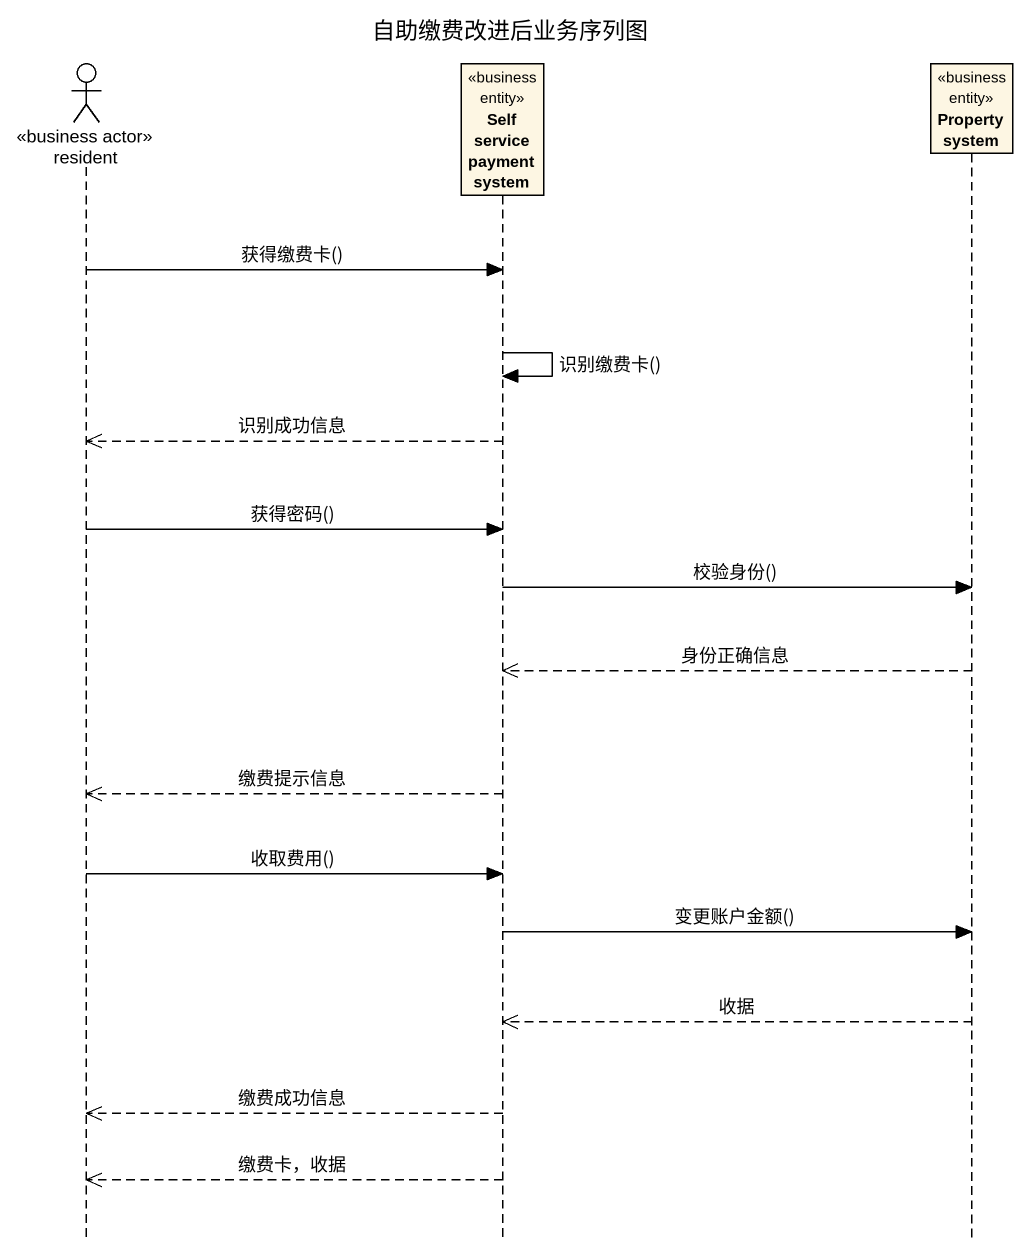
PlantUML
@startuml
title 自助缴费改进后业务序列图
hide footbox
actor resident <<business actor>>
participant "Self service payment system" as Self_service_payment_system <<business entity>>
participant "Property system" as Property_system <<business entity>>

resident -> Self_service_payment_system : 获得缴费卡()
Self_service_payment_system -> Self_service_payment_system : 识别缴费卡()
Self_service_payment_system -->> resident : 识别成功信息
resident -> Self_service_payment_system : 获得密码()
Self_service_payment_system -> Property_system : 校验身份()
Property_system -->> Self_service_payment_system : 身份正确信息
Self_service_payment_system -->> resident : 缴费提示信息
resident -> Self_service_payment_system : 收取费用()
Self_service_payment_system -> Property_system : 变更账户金额()
Property_system -->> Self_service_payment_system : 收据
Self_service_payment_system -->> resident : 缴费成功信息
Self_service_payment_system -->> resident : 缴费卡，收据
@enduml
